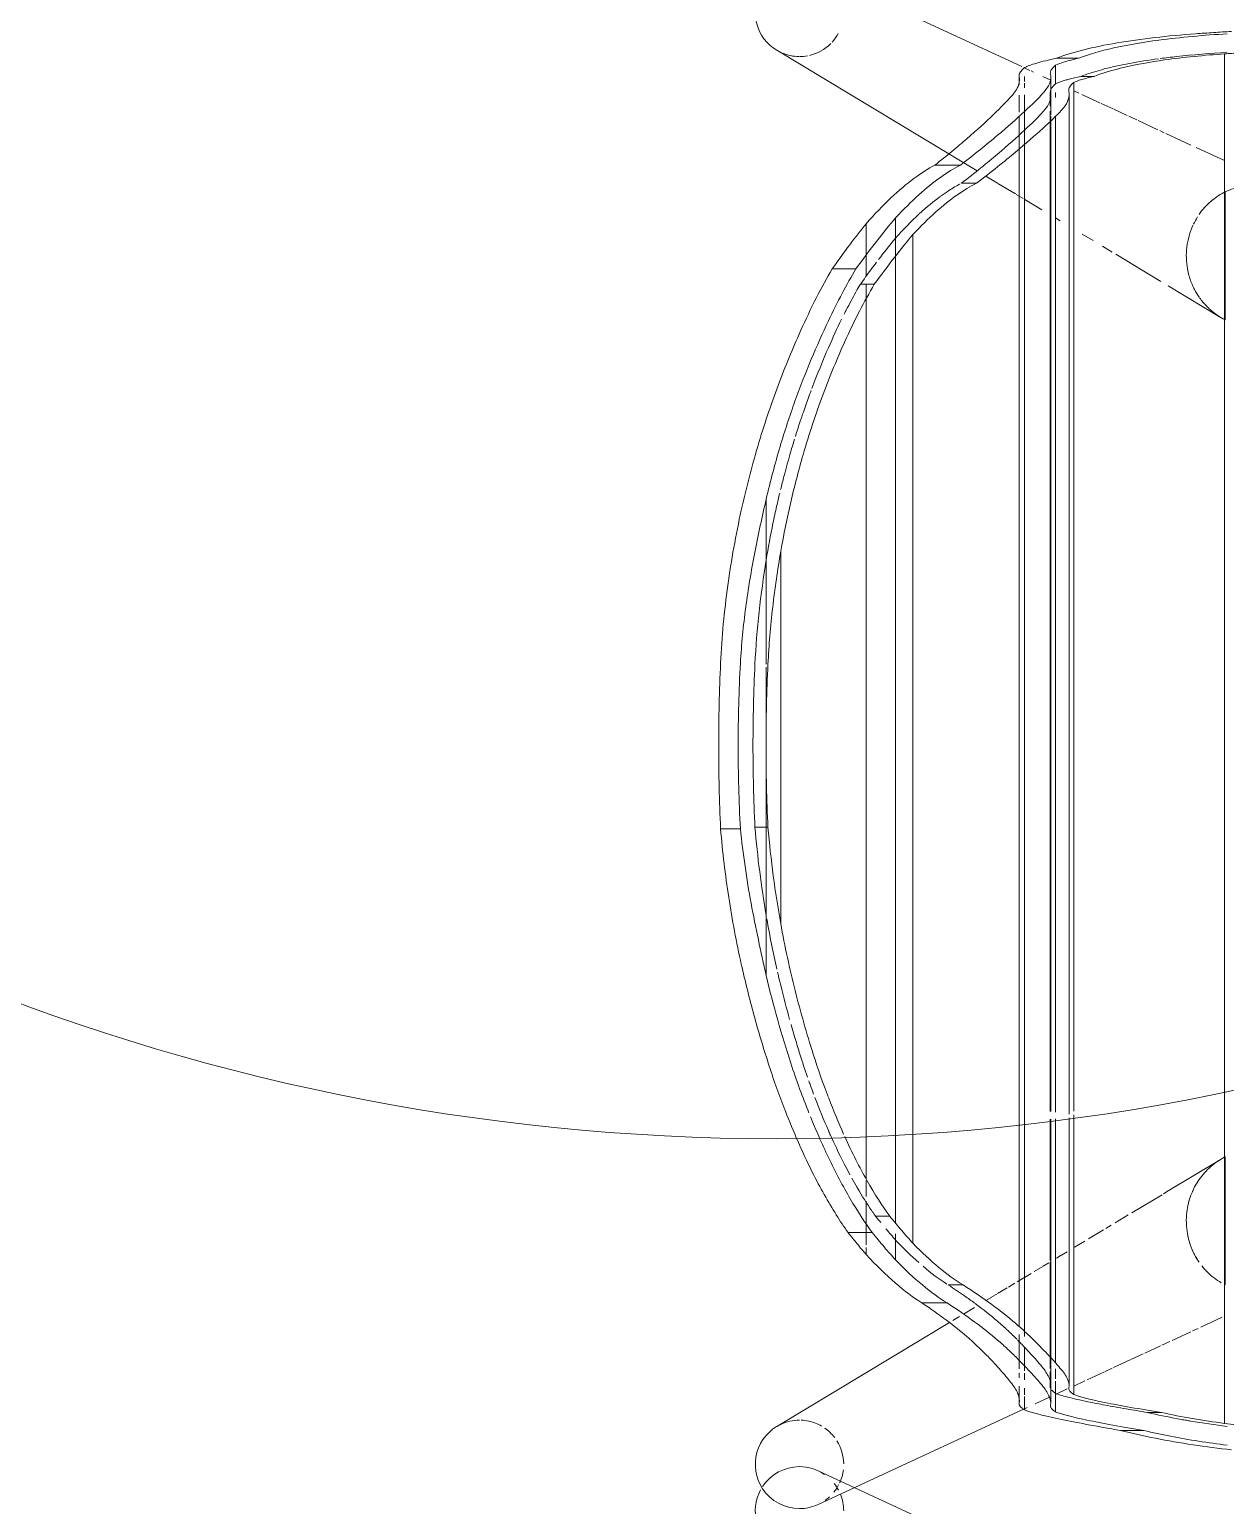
# Model space of a CAD drawing. Header units: millimetres. Extents: x 98018 to 155899, y -1987 to 21700.
# Drawn here: x 106326.3 to 106650.9, y 18258.5 to 18659 of the extents above; entities that cross this region are included whole.
import ezdxf

# ---------------------------------------------------------------- set-up
doc = ezdxf.new("R2010")
doc.units = ezdxf.units.MM
doc.layers.add('I-FURN-1', color=7, linetype='Continuous', lineweight=9, true_color=0xf0f0f0)

# ---------------------------------------------------------------- blocks, each defined once
blk = doc.blocks.new('Chair_IconsOfDenmark_NamNam_WoodChair - 1_186-V23-План разверток пом_ 2_49_ Этаж 2')
at = {"layer": 'I-FURN-1'}
for p, q in [((188.81, 270.72), (188.81, 276.1)), ((189.26, 266.79), (189.26, 263.25)), ((26.64, 260.87), (54.83, 214)), ((165.38, 263.74), (149.05, 263.74)), ((232.72, 263.74), (165.38, 263.74)), ((232.72, 263.74), (165.38, 263.74)), ((261.79, 263.74), (233.49, 263.74)), ((261.79, 263.74), (233.49, 263.74)), ((278.31, 263.74), (261.79, 263.74)), ((371.99, 214.14), (400.09, 260.87)), ((264.14, 259.78), (163.1, 259.78)), ((31.75, 192.92), (5.47, 249.64)), ((421.27, 249.64), (395.65, 194.35)), ((340.75, 239.38), (340.75, 245.82)), ((79.27, 234.97), (79.27, 241.51)), ((75.16, 236.61), (73.3, 236.61)), ((87.82, 236.61), (75.9, 236.61)), ((93.38, 236.61), (89.01, 236.61)), ((106.47, 236.61), (93.87, 236.61)), ((336.59, 236.61), (106.47, 236.61)), ((336.59, 238.17), (336.59, 234.38)), ((353.01, 236.61), (338.72, 236.61)), ((83.69, 234.02), (83.69, 230.18)), ((77.21, 228.61), (71.82, 228.61)), ((78.88, 228.61), (77.21, 228.61)), ((78.88, 228.61), (77.21, 228.61)), ((107.04, 228.61), (81.81, 228.61)), ((107.04, 228.61), (81.81, 228.61)), ((349.14, 228.61), (107.04, 228.61)), ((349.14, 228.61), (107.04, 228.61)), ((354.59, 228.61), (349.14, 228.61)), ((60.16, 214.64), (60.16, 221.48)), ((107.38, 223.91), (76.35, 223.91)), ((350.06, 223.91), (107.38, 223.91)), ((368.9, 211.03), (368.9, 217.96)), ((55.38, 213.09), (56.48, 211.26)), ((65.06, 214.31), (65.06, 210.29)), ((367.37, 206.47), (371.99, 214.14)), ((57.11, 210.2), (58.94, 207.17)), ((363.99, 206.68), (363.99, 210.74)), ((60.8, 204.07), (61.76, 202.48)), ((61.78, 202.44), (62.57, 201.12)), ((62.68, 200.94), (64.25, 198.33)), ((361.1, 196.04), (363.98, 200.83)), ((364.05, 200.95), (365.97, 204.14)), ((64.47, 197.96), (65.53, 196.21)), ((32.96, 193.59), (31.12, 193.59)), ((35.34, 195.1), (32.83, 195.1)), ((34.78, 193.59), (32.96, 193.59)), ((37.05, 193.59), (35.22, 193.59)), ((37.58, 195.1), (35.34, 195.1)), ((41.13, 193.59), (39.28, 193.59)), ((41.21, 195.1), (39.82, 195.1)), ((48.1, 193.59), (41.72, 193.59)), ((50.14, 195.1), (42.28, 195.1)), ((51.56, 195.1), (50.14, 195.1)), ((52.37, 193.59), (51.02, 193.59)), ((109.55, 193.59), (52.45, 193.59)), ((109.44, 195.1), (53.8, 195.1)), ((65.91, 195.58), (68.17, 191.82)), ((377.09, 195.1), (109.44, 195.1)), ((378.4, 193.59), (109.55, 193.59)), ((356.8, 188.9), (359.56, 193.48)), ((359.84, 193.94), (360.99, 195.86)), ((382.16, 195.1), (377.09, 195.1)), ((388.01, 193.59), (378.4, 193.59)), ((387.89, 195.1), (383.31, 195.1)), ((391.21, 193.59), (389.93, 193.59)), ((393.12, 195.1), (390.75, 195.1)), ((392.97, 193.59), (391.58, 193.59)), ((395.33, 193.66), (394.62, 192.13)), ((34.57, 186.84), (32.76, 190.73)), ((68.65, 191.02), (70.09, 188.62)), ((70.14, 188.54), (71.08, 186.98)), ((393, 188.63), (392.08, 186.65)), ((394.48, 191.82), (394.16, 191.14)), ((37.4, 185.19), (30.6, 185.19)), ((33.1, 186.5), (43.37, 186.5)), ((36.81, 182), (35.34, 185.16)), ((35.63, 185.19), (37.4, 185.19)), ((39, 186.6), (37.29, 186.6)), ((37.4, 185.19), (38.9, 185.19)), ((38.9, 185.19), (37.4, 185.19)), ((39.57, 185.19), (42.24, 185.19)), ((42.24, 185.19), (39.57, 185.19)), ((41.58, 186.6), (39.68, 186.6)), ((71.28, 186.6), (42.36, 186.6)), ((43.5, 186.5), (110.05, 186.5)), ((43.86, 185.19), (110.15, 185.19)), ((110.15, 185.19), (43.86, 185.19)), ((110.05, 186.6), (71.64, 186.6)), ((72.32, 184.91), (73.09, 183.64)), ((111.9, 185.19), (382.27, 185.19)), ((382.27, 185.19), (111.9, 185.19)), ((112.09, 186.5), (382.24, 186.5)), ((383.55, 186.6), (112.1, 186.6)), ((353.81, 183.92), (354.58, 185.19)), ((382.6, 186.5), (392.79, 186.5)), ((386.52, 186.6), (384.89, 186.6)), ((388.82, 186.6), (386.52, 186.6)), ((387.24, 185.19), (388.67, 185.19)), ((388.67, 185.19), (387.24, 185.19)), ((396.02, 185.19), (390.99, 185.19)), ((397.95, 178.82), (397.95, 184.92)), ((111.19, 180.26), (35.32, 180.26)), ((39, 177.27), (37.62, 180.24)), ((37.77, 181.5), (110.41, 181.5)), ((73.12, 183.59), (74.03, 182.07)), ((111.37, 181.5), (388.18, 181.5)), ((391.35, 180.26), (112.2, 180.26)), ((389.12, 180.26), (388.49, 178.9)), ((41.5, 171.87), (39.31, 176.59)), ((75.27, 180.01), (76.96, 177.2)), ((348.46, 175.01), (350.23, 177.97)), ((388.11, 178.08), (386.57, 174.76)), ((393.02, 178.32), (393.02, 174.72)), ((77.57, 176.2), (79.98, 172.19)), ((345.33, 169.82), (346.9, 172.43)), ((385.65, 172.76), (384.17, 169.57)), ((386.53, 174.67), (385.77, 173.03)), ((42.47, 169.77), (41.55, 171.75)), ((44.71, 164.94), (42.61, 169.46)), ((80.39, 171.51), (81.23, 170.11)), ((81.87, 169.04), (84.03, 165.45)), ((337.37, 156.58), (344.75, 168.85)), ((384.07, 169.37), (382.4, 165.76)), ((25.53, 161.18), (25.53, 167.51)), ((46.34, 161.42), (44.82, 164.71)), ((84.59, 164.52), (89.54, 156.28)), ((382.2, 165.33), (381.18, 163.12)), ((30.44, 160.25), (30.44, 156.41)), ((48.51, 156.74), (46.56, 160.95)), ((381.02, 162.77), (378.52, 157.38)), ((49.7, 154.18), (48.68, 156.37)), ((378.31, 156.92), (377.72, 155.66)), ((52.33, 148.49), (49.99, 153.55)), ((89.76, 155.92), (90.56, 154.59)), ((90.56, 154.59), (99.21, 140.2)), ((327.52, 140.2), (336.18, 154.6)), ((377.51, 155.21), (374.38, 148.46)), ((53.26, 146.49), (52.57, 147.98)), ((56.3, 139.92), (53.61, 145.73)), ((373.72, 147.02), (370.14, 139.3)), ((118.94, 139.28), (27.46, 139.28)), ((65.06, 139.11), (99.83, 139.11)), ((399.13, 139.28), (118.94, 139.28)), ((326.9, 139.11), (361.67, 139.11))]:
    blk.add_line(p, q, dxfattribs=at)
for centre, start, end in [((16.35, 254.69), 123.4579, 180), ((16.35, 254.69), 25.0917, 123.4579), ((410.38, 254.69), 60.8944, 148.9747), ((16.35, 254.69), 0, 25.0917), ((410.38, 254.69), 157.4126, 179.0711), ((16.35, 254.69), 180, 204.8593), ((16.35, 254.69), 347.8882, 357.8557), ((410.38, 254.69), 180, 190.2406), ((16.35, 254.69), 330.2063, 347.3289), ((410.38, 254.69), 193.2652, 225), ((16.35, 254.69), 215.2659, 222.767), ((16.35, 254.69), 231.0127, 242.2413), ((16.35, 254.69), 270.6963, 302.3007), ((16.35, 254.69), 307.2529, 325.2136), ((410.38, 254.69), 227.7598, 241.4145), ((16.35, 254.69), 245.3134, 262.9377)]:
    blk.add_arc(centre, 12, start, end, dxfattribs=at)
for points in [[(188.81, 276.1), (196.32, 276.44), (211.32, 276.79), (226.32, 276.44), (233.81, 276.1)], [(152.06, 270.48), (158.03, 271.8), (170.13, 274.11), (182.53, 275.59), (188.81, 276.1)], [(233.81, 276.1), (240.92, 275.77), (254.94, 274.46), (268.57, 271.96), (275.29, 270.48)], [(125.2, 263.16), (129.49, 264.53), (138.25, 267.16), (147.4, 269.44), (152.06, 270.48)], [(188.81, 270.72), (181.99, 270.04), (168.54, 268.05), (155.48, 265.17), (149.05, 263.74)], [(233.81, 270.72), (226.32, 271.14), (211.32, 271.57), (196.32, 271.14), (188.81, 270.72)], [(278.31, 263.74), (273.54, 264.81), (263.88, 266.93), (248.96, 269.45), (238.89, 270.43), (233.81, 270.72)], [(275.29, 270.48), (278.25, 269.82), (284.08, 268.42), (289.76, 266.85), (292.56, 266.03)], [(165.38, 263.74), (169.3, 264.38), (177.21, 265.57), (185.23, 266.45), (189.26, 266.79)], [(189.26, 266.79), (196.63, 267.14), (211.37, 267.5), (226.11, 267.13), (233.49, 266.78)], [(233.49, 266.78), (238.27, 266.56), (247.78, 265.78), (257.14, 264.47), (261.79, 263.74)], [(292.56, 266.03), (298.36, 264.33), (309.4, 260.59), (319.28, 256.47), (323.94, 254.4)], [(149.05, 263.74), (144.92, 262.77), (136.82, 260.67), (129.02, 258.29), (125.2, 257.04)], [(146.01, 259.71), (146.9, 259.93), (147.79, 260.14), (148.69, 260.35)], [(148.69, 260.35), (149.1, 260.45), (149.51, 260.55), (149.92, 260.64)], [(150.77, 260.84), (155.22, 261.85), (159.76, 262.76), (164.37, 263.57)], [(189.26, 263.25), (184.83, 262.88), (176.04, 261.9), (167.39, 260.52), (163.1, 259.78)], [(233.49, 263.25), (226.11, 263.59), (211.37, 263.95), (196.63, 263.6), (189.26, 263.25)], [(264.14, 259.78), (259.11, 260.63), (248.98, 262.13), (238.68, 263), (233.49, 263.25)], [(261.79, 263.74), (265.15, 263.19), (268.46, 262.57), (271.73, 261.89)], [(292.56, 259.95), (290.24, 260.63), (285.54, 261.96), (280.74, 263.17), (278.31, 263.74)], [(125.2, 257.04), (120.48, 255.51), (115.99, 253.86), (111.74, 252.14)], [(163.1, 259.78), (156.88, 258.67), (144.76, 256.03), (133.25, 252.73), (127.65, 250.96)], [(131.89, 255.87), (133.16, 256.25), (134.44, 256.62), (135.73, 256.99)], [(137.09, 257.37), (140.03, 258.19), (143, 258.97), (146.01, 259.71)], [(290.35, 253.71), (286.15, 254.92), (277.57, 257.16), (268.67, 258.99), (264.14, 259.78)], [(280.89, 259.82), (282.09, 259.52), (283.28, 259.22), (284.47, 258.91)], [(284.47, 258.91), (286.45, 258.39), (288.41, 257.85), (290.35, 257.3)], [(290.35, 257.3), (290.9, 257.14), (291.45, 256.98), (292, 256.82)], [(292, 256.82), (292.85, 256.57), (293.7, 256.32), (294.53, 256.06)], [(326.66, 246.84), (323.36, 248.4), (316.43, 251.51), (304.97, 256), (296.8, 258.69), (292.56, 259.95)], [(79.27, 241.51), (82.28, 243.64), (89.14, 247.99), (97.68, 252.3), (102.38, 254.4)], [(102.38, 254.4), (103.24, 254.79), (104.12, 255.17), (105.01, 255.56)], [(121.47, 252.53), (123.48, 253.23), (125.54, 253.91), (127.65, 254.57)], [(127.65, 254.57), (129.06, 255.01), (130.47, 255.44), (131.89, 255.87)], [(321.02, 242.4), (316.48, 244.43), (306.83, 248.46), (296.03, 252.07), (290.35, 253.71)], [(295.33, 255.81), (297.39, 255.17), (299.41, 254.51), (301.39, 253.83)], [(301.39, 253.83), (302.82, 253.34), (304.22, 252.85), (305.6, 252.34)], [(305.6, 252.34), (306.34, 252.07), (307.07, 251.8), (307.79, 251.53)], [(323.94, 254.4), (327.08, 253), (333.02, 250.15), (338.29, 247.26), (340.75, 245.82)], [(105.38, 249.46), (103.42, 248.59), (101.52, 247.72), (99.67, 246.84)], [(110.68, 251.71), (108.87, 250.97), (107.1, 250.21), (105.38, 249.46)], [(106.95, 246.84), (109.83, 248.09), (112.83, 249.32), (115.95, 250.51)], [(127.65, 250.96), (123.57, 249.67), (119.66, 248.29), (115.94, 246.85)], [(116.85, 250.85), (117.62, 251.14), (118.4, 251.43), (119.19, 251.71)], [(119.19, 251.71), (119.59, 251.86), (120, 252.01), (120.41, 252.15)], [(308.31, 251.34), (312.16, 249.88), (315.84, 248.37), (319.37, 246.84)], [(99.67, 246.84), (95.58, 244.9), (88.09, 240.93), (81.98, 236.94), (79.27, 234.97)], [(94.93, 240.99), (97.53, 242.41), (100.33, 243.82), (103.32, 245.21)], [(103.32, 245.21), (104.09, 245.57), (104.87, 245.93), (105.67, 246.28)], [(105.67, 246.28), (106.09, 246.47), (106.52, 246.66), (106.95, 246.84)], [(115.71, 246.76), (112.32, 245.45), (109.09, 244.09), (106, 242.72)], [(319.37, 246.84), (322.08, 245.67), (324.66, 244.47), (327.12, 243.25)], [(340.75, 239.38), (338.65, 240.63), (334.2, 243.14), (329.26, 245.62), (326.66, 246.84)], [(340.75, 245.82), (343.08, 244.18), (347.45, 240.98), (351.25, 238.02), (353.01, 236.61)], [(73.3, 236.61), (74.22, 237.38), (76.13, 238.98), (78.19, 240.66), (79.27, 241.51)], [(105.29, 242.4), (100.92, 240.42), (92.95, 236.35), (86.52, 232.22), (83.69, 230.18)], [(91.46, 239.03), (92.29, 239.52), (93.14, 240.01), (94.02, 240.49)], [(336.59, 234.38), (334.3, 235.73), (329.41, 238.44), (323.92, 241.1), (321.02, 242.4)], [(328.52, 242.56), (328.9, 242.36), (329.27, 242.17), (329.65, 241.98)], [(329.65, 241.98), (331.3, 241.13), (332.88, 240.28), (334.41, 239.42)], [(60.16, 221.48), (61.59, 223.75), (65.21, 228.56), (70.35, 233.85), (73.3, 236.61)], [(85.19, 235.07), (87.12, 236.39), (89.21, 237.71), (91.46, 239.03)], [(334.67, 239.28), (335.32, 238.91), (335.96, 238.54), (336.59, 238.17)], [(336.59, 238.17), (337.96, 237.2), (339.27, 236.25), (340.54, 235.31)], [(354.59, 228.61), (352.65, 230.25), (348.42, 233.7), (343.43, 237.44), (340.75, 239.38)], [(353.01, 236.61), (355.65, 234.29), (360.33, 229.8), (365.59, 223.52), (367.99, 219.75), (368.9, 217.96)], [(79.27, 234.97), (77.9, 233.85), (75.28, 231.66), (72.93, 229.61), (71.82, 228.61)], [(82, 232.65), (82.55, 233.1), (83.11, 233.56), (83.69, 234.02)], [(83.69, 234.02), (84.12, 234.33), (84.55, 234.63), (85, 234.94)], [(350.06, 223.91), (348.18, 225.51), (344.05, 228.87), (339.2, 232.5), (336.59, 234.38)], [(340.54, 235.31), (341.24, 234.79), (341.92, 234.28), (342.58, 233.78)], [(343.33, 233.21), (343.58, 233.02), (343.82, 232.84), (344.07, 232.65)], [(344.07, 232.65), (345.88, 231.25), (347.57, 229.91), (349.14, 228.61)], [(71.82, 228.61), (69.24, 226.09), (64.72, 221.22), (61.47, 216.76), (60.16, 214.64)], [(71.14, 222.34), (72.93, 224.36), (74.95, 226.45), (77.21, 228.61)], [(83.69, 230.18), (82.33, 229.07), (79.76, 226.92), (77.44, 224.89), (76.35, 223.91)], [(77.21, 228.61), (78.19, 229.46), (79.22, 230.34), (80.3, 231.25)], [(349.14, 228.61), (351.56, 226.44), (353.71, 224.33), (355.6, 222.29)], [(368.9, 211.03), (368.05, 212.74), (365.85, 216.34), (361.11, 222.24), (356.93, 226.45), (354.59, 228.61)], [(51.05, 209.28), (52.49, 210.94), (55.45, 214.64), (58.56, 219.08), (60.16, 221.48)], [(76.35, 223.91), (73.86, 221.46), (69.48, 216.73), (66.33, 212.37), (65.06, 210.29)], [(65.27, 214.65), (66.58, 216.71), (68.19, 218.88), (70.11, 221.14)], [(363.99, 206.68), (363.16, 208.36), (361.02, 211.9), (356.41, 217.69), (352.34, 221.79), (350.06, 223.91)], [(355.68, 222.2), (357.54, 220.19), (359.13, 218.25), (360.49, 216.38)], [(368.9, 217.96), (370.21, 216.31), (372.72, 213.21), (374.99, 210.52), (376.08, 209.28)], [(60.16, 214.64), (58.39, 211.91), (54.94, 206.89), (51.68, 202.78), (50.1, 200.94)], [(62.07, 209.87), (63.05, 211.28), (64.04, 212.76), (65.06, 214.31)], [(360.62, 216.21), (361.13, 215.5), (361.61, 214.8), (362.05, 214.11)], [(362.05, 214.11), (362.72, 213.07), (363.31, 212.06), (363.82, 211.08)], [(45.24, 203.16), (46.17, 204.05), (48.08, 205.97), (50.05, 208.14), (51.05, 209.28)], [(65.06, 210.29), (63.22, 207.44), (59.65, 202.21), (56.28, 197.93), (54.64, 196.04)], [(60.13, 207.17), (60.77, 208.04), (61.41, 208.94), (62.07, 209.87)], [(363.99, 210.74), (365.44, 208.88), (366.82, 207.14), (368.13, 205.52)], [(377.02, 200.94), (375.82, 202.36), (373.26, 205.46), (370.4, 209.09), (368.9, 211.03)], [(376.08, 209.28), (378.5, 206.49), (382.87, 201.65), (386.27, 198.35), (387.72, 197.09)], [(55.2, 200.94), (56.75, 202.74), (58.35, 204.75), (59.99, 206.98)], [(372.48, 196.04), (371.23, 197.52), (368.56, 200.78), (365.57, 204.62), (363.99, 206.68)], [(368.17, 205.47), (369.49, 203.83), (370.75, 202.32), (371.93, 200.94)], [(38.29, 197.09), (39.26, 197.83), (41.39, 199.59), (43.89, 201.88), (45.24, 203.16)], [(50.1, 200.94), (49.26, 199.98), (47.62, 198.15), (46.02, 196.49), (45.24, 195.71)], [(52.67, 198.12), (53.5, 199.02), (54.34, 199.96), (55.2, 200.94)], [(371.93, 200.94), (374.33, 198.12), (378.64, 193.23), (381.97, 189.89), (383.38, 188.62)], [(388.42, 188.62), (387.01, 189.89), (383.71, 193.23), (379.42, 198.12), (377.02, 200.94)], [(33.06, 195.07), (33.72, 194.92), (35.26, 195.1), (37.21, 196.26), (38.29, 197.09)], [(50.29, 195.67), (51.06, 196.44), (51.84, 197.24), (52.64, 198.09)], [(387.72, 197.09), (388.02, 196.83), (388.61, 196.36), (389.15, 195.99), (389.42, 195.82)], [(31.12, 193.59), (31.28, 193.84), (31.59, 194.28), (31.88, 194.6), (32.01, 194.73)], [(32.83, 195.1), (32.91, 195.1), (32.98, 195.09), (33.06, 195.07)], [(45.24, 195.71), (43.71, 194.19), (40.89, 191.49), (38.55, 189.46), (37.5, 188.62)], [(46, 191.59), (46.52, 192.06), (47.06, 192.56), (47.62, 193.09)], [(47.62, 193.09), (48.42, 193.84), (49.26, 194.66), (50.14, 195.53)], [(54.64, 196.04), (53.87, 195.15), (52.35, 193.45), (50.87, 191.9), (50.14, 191.16)], [(383.78, 183.64), (382.4, 184.92), (379.13, 188.28), (374.86, 193.2), (372.48, 196.04)], [(389.42, 195.82), (390, 195.47), (391.15, 194.98), (392.28, 194.96), (392.84, 195.07)], [(392.84, 195.07), (392.93, 195.09), (393.03, 195.1), (393.12, 195.1)], [(393.12, 195.1), (393.43, 195.1), (393.75, 195), (394.07, 194.81)], [(394.07, 194.81), (394.1, 194.8), (394.13, 194.78), (394.16, 194.76)], [(394.16, 194.76), (394.56, 194.51), (394.97, 194.12), (395.4, 193.59)], [(395.4, 193.59), (395.79, 192.85), (396.6, 190.64), (397.48, 187.03), (397.95, 184.92)], [(37.5, 188.62), (36.45, 187.78), (34.56, 186.6), (33.1, 186.41), (32.47, 186.57)], [(37.49, 186.57), (38.12, 186.41), (39.59, 186.6), (41.49, 187.78), (42.55, 188.62)], [(50.14, 191.16), (48.54, 189.54), (45.6, 186.66), (43.18, 184.52), (42.09, 183.64)], [(42.55, 188.62), (43.59, 189.44), (44.74, 190.43), (46, 191.59)], [(383.38, 188.62), (383.57, 188.46), (383.75, 188.3), (383.93, 188.15)], [(389.42, 187.8), (389.26, 187.92), (388.93, 188.17), (388.6, 188.47), (388.42, 188.62)], [(32.01, 186.56), (31.81, 186.49), (31.38, 186.19), (30.87, 185.58), (30.6, 185.19)], [(32.47, 186.57), (32.39, 186.59), (32.24, 186.61), (32.09, 186.58), (32.01, 186.56)], [(33.35, 176.38), (33.8, 178.54), (34.64, 182.24), (35.32, 184.48), (35.63, 185.19)], [(35.63, 185.19), (35.89, 185.57), (36.13, 185.87), (36.36, 186.09)], [(36.36, 186.09), (36.59, 186.32), (36.8, 186.47), (37, 186.54)], [(37, 186.54), (37.08, 186.57), (37.16, 186.59), (37.24, 186.6)], [(37.24, 186.6), (37.33, 186.6), (37.41, 186.59), (37.49, 186.57)], [(383.93, 188.15), (384.11, 188.01), (384.28, 187.87), (384.45, 187.74)], [(384.45, 187.74), (385.15, 187.23), (385.83, 186.87), (386.52, 186.68)], [(386.52, 186.68), (386.93, 186.56), (387.34, 186.5), (387.75, 186.5)], [(387.75, 186.5), (388.02, 186.5), (388.28, 186.52), (388.55, 186.57)], [(388.55, 186.57), (388.64, 186.59), (388.73, 186.6), (388.82, 186.6)], [(388.82, 186.6), (389.11, 186.6), (389.41, 186.51), (389.72, 186.33)], [(393.59, 186.57), (392.9, 186.44), (391.53, 186.52), (390.12, 187.26), (389.42, 187.8)], [(389.72, 186.33), (390.13, 186.1), (390.55, 185.72), (390.99, 185.19)], [(390.99, 185.19), (391.29, 184.59), (391.62, 183.7), (391.96, 182.54)], [(393.86, 186.6), (393.77, 186.6), (393.68, 186.59), (393.59, 186.57)], [(394.76, 186.33), (394.45, 186.51), (394.15, 186.6), (393.86, 186.6)], [(396.02, 185.19), (395.59, 185.72), (395.17, 186.1), (394.76, 186.33)], [(397.95, 178.82), (397.6, 180.34), (396.93, 182.95), (396.32, 184.62), (396.02, 185.19)], [(397.95, 184.92), (399.59, 180.61), (402.39, 169.33), (404.02, 154.66), (404.56, 147.17)], [(36.23, 181.27), (35.95, 181.05), (35.65, 180.71), (35.32, 180.26)], [(36.98, 181.6), (36.75, 181.6), (36.5, 181.49), (36.23, 181.27)], [(37, 181.6), (36.99, 181.6), (36.98, 181.6), (36.98, 181.6)], [(37.08, 181.59), (37.05, 181.59), (37.02, 181.6), (37, 181.6)], [(37.16, 181.57), (37.14, 181.58), (37.11, 181.59), (37.08, 181.59)], [(42.09, 183.64), (41.06, 182.79), (39.2, 181.6), (37.77, 181.41), (37.16, 181.57)], [(384.45, 183.06), (384.34, 183.15), (384.12, 183.33), (383.9, 183.53), (383.78, 183.64)], [(388.99, 181.57), (388.25, 181.43), (386.75, 181.54), (385.22, 182.42), (384.45, 183.06)], [(389.25, 181.6), (389.17, 181.6), (389.08, 181.59), (388.99, 181.57)], [(390.13, 181.35), (389.83, 181.51), (389.54, 181.6), (389.25, 181.6)], [(391.35, 180.26), (390.93, 180.76), (390.52, 181.13), (390.13, 181.35)], [(393.02, 174.72), (392.72, 176.03), (392.14, 178.29), (391.61, 179.75), (391.35, 180.26)], [(391.96, 182.54), (392.05, 182.21), (392.15, 181.86), (392.25, 181.49)], [(392.25, 181.49), (392.5, 180.56), (392.75, 179.5), (393.02, 178.32)], [(32.88, 174.04), (33.04, 174.85), (33.2, 175.64), (33.35, 176.38)], [(393.02, 178.32), (393.42, 177.27), (393.82, 176.12), (394.19, 174.88)], [(31.94, 169.03), (32.26, 170.81), (32.58, 172.48), (32.88, 174.04)], [(394.19, 174.88), (394.44, 174.08), (394.68, 173.24), (394.91, 172.37)], [(394.91, 172.37), (395.21, 171.24), (395.5, 170.04), (395.77, 168.8)], [(31.4, 165.95), (31.58, 167.01), (31.76, 168.03), (31.94, 169.03)], [(395.77, 168.8), (396.03, 167.61), (396.29, 166.37), (396.52, 165.1)], [(20.29, 137.42), (20.69, 140.9), (21.61, 147.89), (23.37, 158.13), (24.77, 164.5), (25.53, 167.51)], [(30.44, 160.25), (30.77, 162.22), (31.09, 164.13), (31.4, 165.95)], [(396.52, 165.1), (396.99, 162.6), (397.41, 159.95), (397.78, 157.2)], [(25.53, 161.18), (24.98, 158.86), (23.94, 154.02), (22.61, 146.38), (21.89, 141.18), (21.57, 138.6)], [(30.18, 159.12), (30.27, 159.5), (30.36, 159.87), (30.44, 160.25)], [(30.44, 156.41), (29.83, 153.71), (28.73, 148.06), (27.85, 142.19), (27.46, 139.28)], [(28.54, 151.02), (29.04, 153.79), (29.59, 156.51), (30.18, 159.12)], [(26.66, 138.6), (27.08, 141.9), (27.56, 145.22), (28.11, 148.49)], [(335.89, 147.81), (336.35, 148.03), (336.83, 148.23), (337.31, 148.42)], [(90.39, 148.02), (91.23, 147.66), (92.04, 147.23), (92.82, 146.74)], [(352.9, 147.75), (353.57, 147.42), (354.22, 147.07), (354.86, 146.67)], [(404.56, 147.17), (404.68, 145.55), (404.91, 142.29), (405.12, 139.04), (405.22, 137.42)], [(99.21, 140.22), (99.43, 139.86), (99.63, 139.49), (99.83, 139.11)], [(326.9, 139.11), (327.65, 140.54), (328.53, 141.84), (329.57, 143.03)], [(27.46, 139.28), (25.39, 122.1), (21.78, 87.61), (19.27, 52.88), (18.29, 35.47)], [(361.67, 139.11), (362.37, 137.6), (363.4, 134.52), (363.69, 131.28), (363.66, 129.63)], [(399.58, 131.68), (399.51, 132.94), (399.36, 135.48), (399.21, 138.01), (399.13, 139.28)]]:
    blk.add_open_spline(points, degree=3, dxfattribs=at)
for points, knots in [([(105.01, 255.56), (107.66, 256.7), (114.08, 259.34), (121.04, 261.83), (125.2, 263.16)], [0.1259005, 0.1259005, 0.1259005, 0.1259005, 0.5, 1, 1, 1, 1]), ([(271.73, 261.89), (273.28, 261.57), (276.01, 260.98), (278.71, 260.34), (279.88, 260.06)], [0.3391796, 0.3391796, 0.3391796, 0.3391796, 0.5, 0.6238323, 0.6238323, 0.6238323, 0.6238323]), ([(25.53, 167.51), (26.11, 170.8), (27.22, 177), (29.28, 187.31), (30.48, 192.06), (31.12, 193.59)], [0, 0, 0, 0, 0.25, 0.5, 1, 1, 1, 1]), ([(32.01, 194.73), (32.18, 194.88), (32.45, 195.05), (32.73, 195.1), (32.83, 195.1)], [0, 0, 0, 0, 0.5, 0.7895212, 0.7895212, 0.7895212, 0.7895212]), ([(30.6, 185.19), (30, 183.79), (28.87, 179.38), (27.01, 169.87), (26.04, 164.18), (25.53, 161.18)], [0, 0, 0, 0, 0.5, 0.75, 1, 1, 1, 1]), ([(35.32, 180.26), (34.72, 178.89), (33.62, 174.48), (31.82, 165), (30.91, 159.36), (30.44, 156.41)], [0, 0, 0, 0, 0.5, 0.75, 1, 1, 1, 1]), ([(404.56, 138.6), (404.19, 144.85), (403.21, 156.01), (400.82, 169.86), (398.97, 176.25), (397.95, 178.82)], [0, 0, 0, 0, 0.4, 0.7, 1, 1, 1, 1]), ([(399.13, 139.28), (398.75, 144.8), (397.79, 154.64), (395.58, 166.84), (393.92, 172.46), (393.02, 174.72)], [0, 0, 0, 0, 0.4, 0.7, 1, 1, 1, 1]), ([(397.84, 156.79), (398.03, 155.34), (398.75, 149.42), (399.26, 143.2), (399.54, 138.6)], [0.6, 0.6, 0.6, 0.6, 0.7, 1, 1, 1, 1]), ([(28.11, 148.49), (28.17, 148.89), (28.32, 149.73), (28.46, 150.57), (28.54, 151.02)], [0.4460073, 0.4460073, 0.4460073, 0.4460073, 0.5, 0.5614989, 0.5614989, 0.5614989, 0.5614989]), ([(71.22, 146.23), (71.87, 146.68), (74.27, 148.12), (78.84, 149.66), (84.45, 149.83), (89.5, 148.6), (93.74, 146.37), (97.32, 143.14), (99.09, 140.53), (99.83, 139.11)], [-0.7777778, -0.7777778, -0.7777778, -0.7777778, -0.7222222, -0.5833333, -0.4444444, -0.3333333, -0.2222222, -0.1111111, 0, 0, 0, 0]), ([(75.44, 148.43), (76.56, 148.85), (79.64, 149.68), (84.45, 149.83), (87.94, 148.98), (89.43, 148.42)], [-0.6666667, -0.6666667, -0.6666667, -0.6666667, -0.5833333, -0.4444444, -0.3333333, -0.3333333, -0.3333333, -0.3333333]), ([(337.31, 148.42), (338.42, 148.84), (341.5, 149.69), (346.79, 149.84), (350.73, 148.74), (352.6, 147.88)], [-0.6666667, -0.6666667, -0.6666667, -0.6666667, -0.5833333, -0.4444444, -0.3002988, -0.3002988, -0.3002988, -0.3002988]), ([(65.65, 140.21), (66.44, 141.58), (67.85, 143.43), (69.59, 144.99), (70.19, 145.47)], [-0.971203, -0.971203, -0.971203, -0.971203, -0.8611111, -0.8074828, -0.8074828, -0.8074828, -0.8074828]), ([(71.82, 146.63), (72.29, 146.93), (73.16, 147.43), (74.07, 147.86), (74.48, 148.04)], [-0.76097034, -0.76097034, -0.76097034, -0.76097034, -0.72222222, -0.69082846, -0.69082846, -0.69082846, -0.69082846]), ([(93.63, 146.2), (94.94, 145.29), (96.8, 143.61), (98.28, 141.66), (98.77, 140.92)], [-0.2222222, -0.2222222, -0.2222222, -0.2222222, -0.1111111, -0.0487601, -0.0487601, -0.0487601, -0.0487601]), ([(329.57, 143.03), (329.83, 143.33), (330.77, 144.34), (331.94, 145.37), (332.86, 146.04), (332.99, 146.12)], [-0.8888889, -0.8888889, -0.8888889, -0.8888889, -0.8611111, -0.7916667, -0.7812537, -0.7812537, -0.7812537, -0.7812537]), ([(333.11, 146.21), (333.76, 146.66), (334.64, 147.2), (335.56, 147.66), (335.77, 147.76)], [-0.77777778, -0.77777778, -0.77777778, -0.77777778, -0.72222222, -0.70559197, -0.70559197, -0.70559197, -0.70559197]), ([(355.52, 146.23), (356.83, 145.33), (359.11, 143.28), (360.79, 140.8), (361.46, 139.51)], [-0.2222222, -0.2222222, -0.2222222, -0.2222222, -0.1111111, -0.0103568, -0.0103568, -0.0103568, -0.0103568])]:
    blk.add_open_spline(points, degree=3, knots=knots, dxfattribs=at)
blk = doc.blocks.new('Chair_IconsOfDenmark_NamNam_WoodChair - 1_186-V24-План разверток пом_ 2_49_ Этаж 2')
at = {"layer": 'I-FURN-1'}
blk.add_line((421.27, 249.64), (395.65, 194.35), dxfattribs=at)
for start, end in [(61.7005, 148.9747), (0, 56.5421), (325.4021, 0), (297.7587, 308.2589), (270, 292.2819)]:
    blk.add_arc((410.38, 254.69), 12, start, end, dxfattribs=at)
blk = doc.blocks.new('Баффл акустический подвесной - 1180мм-V41-План разверток пом_ 2_49_ Этаж 2')
at = {"layer": 'I-FURN-1'}
blk.add_arc((0, 0), 590, 180, 360, dxfattribs=at)
blk.add_arc((0, 0), 590, 180, 360, dxfattribs=at)

msp = doc.modelspace()

# ---------------------------------------------------------------- block references
at = {"layer": 'I-FURN-1'}
msp.add_blockref('Баффл акустический подвесной - 1180мм-V41-План разверток пом_ 2_49_ Этаж 2', (106529, 18948), dxfattribs=at)
at = {"layer": 'I-FURN-1', "rotation": 90.00000000000017}
for name, p in [('Chair_IconsOfDenmark_NamNam_WoodChair - 1_186-V23-План разверток пом_ 2_49_ Этаж 2', (106790, 18253.28)), ('Chair_IconsOfDenmark_NamNam_WoodChair - 1_186-V24-План разверток пом_ 2_49_ Этаж 2', (106790, 17846.63))]:
    msp.add_blockref(name, p, dxfattribs=at)

doc.saveas('drawing.dxf')
